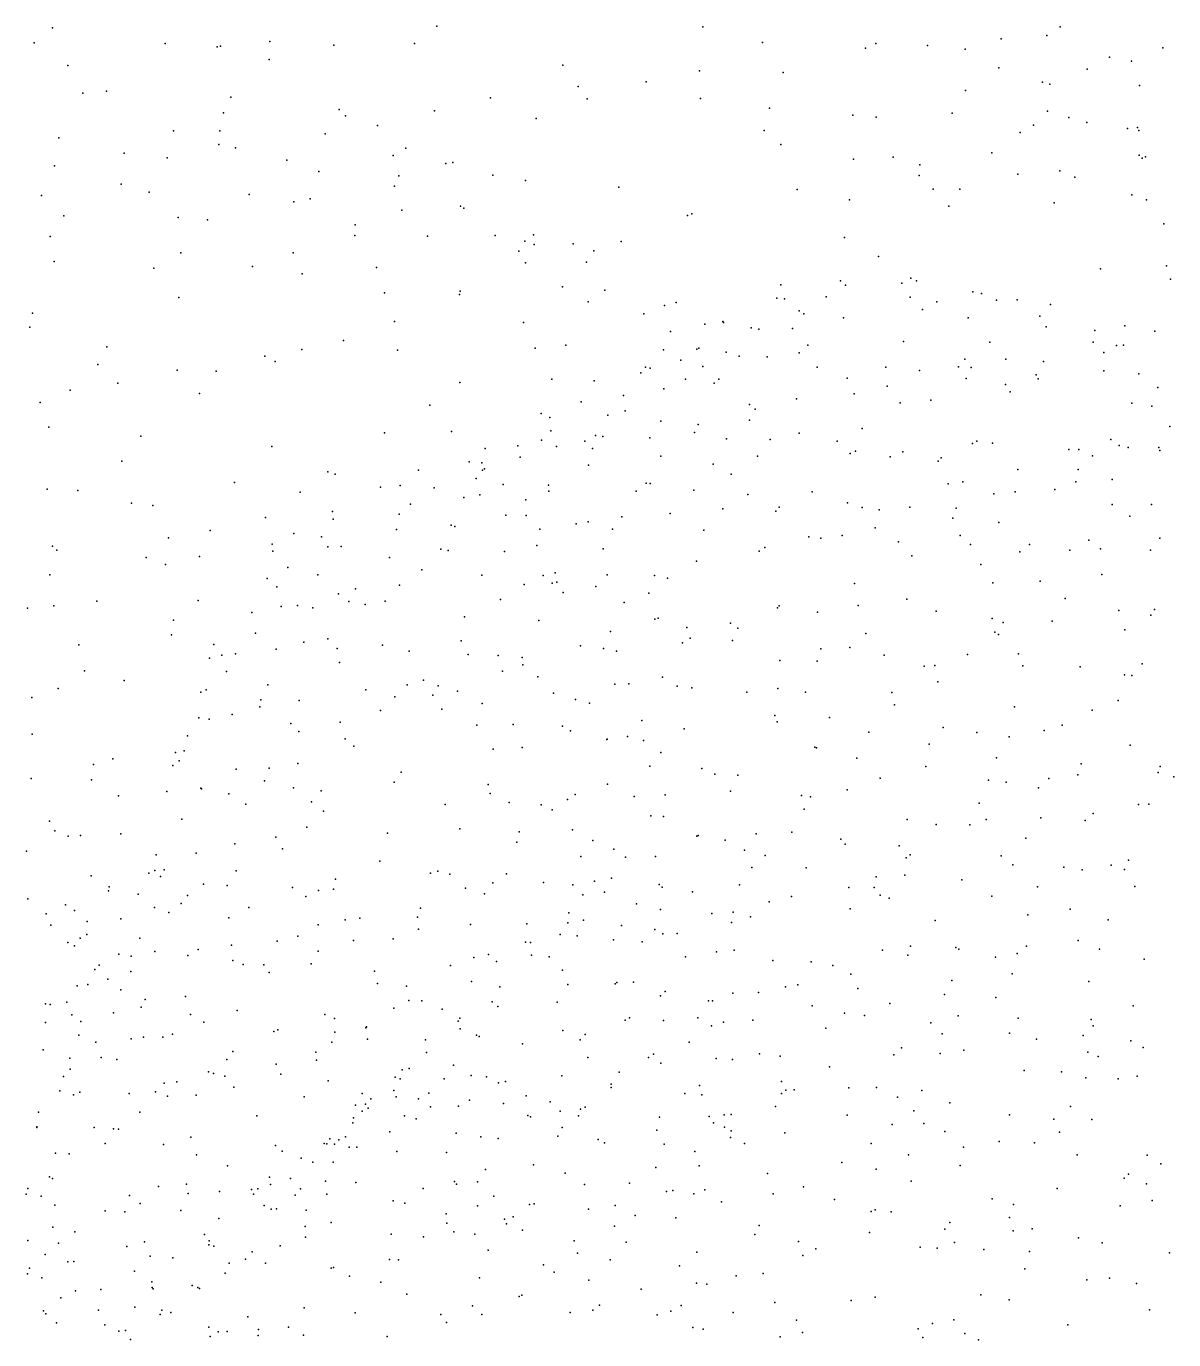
# Model space of a CAD drawing. Header units: metres. Extents: x -24.3 to 24.3, y -27.7 to 27.7.
# Drawn here: x 5.887 to 8.905, y 3.472 to 6.927 of the extents above; entities that cross this region are included whole.
import ezdxf

# ---------------------------------------------------------------- set-up
doc = ezdxf.new("R2010")
doc.units = ezdxf.units.M

msp = doc.modelspace()

# ---------------------------------------------------------------- linework, layer by layer
for p in [(5.9559, 6.9232, 1.8641), (6.9671, 6.9269, -0.463), (7.6662, 6.9252, 0.1527), (8.6065, 6.9251, 15.8131), (5.9073, 6.8837, 22.5721), (6.2525, 6.8814, 18.8579), (6.5276, 6.8865, 19.3701), (6.696, 6.8776, 25.0327), (6.908, 6.8812, 24.7122), (7.8236, 6.8838, 10.6253), (8.1213, 6.8814, 0.6419), (8.2573, 6.8761, 11.0227), (8.4509, 6.8941, 15.0606), (8.5715, 6.9027, 11.3313), (6.3893, 6.8727, 23.1834), (6.3977, 6.8747, 19.1055), (8.0939, 6.8696, 21.2997), (8.3568, 6.8664, 2.8972), (8.7361, 6.8452, 14.5083), (8.8768, 6.8705, 21.7964), (5.9958, 6.8241, 25.5334), (6.5259, 6.8391, 25.2133), (7.2981, 6.8242, -0.1972), (7.6576, 6.8094, 10.1456), (8.4447, 6.8178, 9.645), (8.6771, 6.8138, 21.6648), (8.7939, 6.8348, 16.0799), (7.5178, 6.7804, 20.9206), (7.8781, 6.8057, 9.6336), (8.5595, 6.7799, 2.8915), (8.5788, 6.775, -22.1413), (6.0359, 6.7508, 18.6648), (6.0982, 6.7559, 1.8982), (6.4253, 6.7405, 2.1472), (7.1077, 6.7383, 24.5545), (7.3382, 6.7686, 2.7524), (8.3574, 6.7577, -22.3554), (8.8152, 6.7714, 11.3421), (6.7095, 6.7077, 19.3896), (6.9605, 6.7044, 24.9095), (7.362, 6.7359, -22.9558), (7.6605, 6.7365, 2.8735), (7.8414, 6.7113, 10.3541), (8.5734, 6.7039, 15.3777), (6.406, 6.6989, 25.4147), (6.7261, 6.6914, 2.3195), (7.2279, 6.6842, 20.5953), (8.0609, 6.6928, 2.9484), (8.1221, 6.6879, 9.7191), (8.3221, 6.6982, 0.8115), (8.6295, 6.6867, 9.8355), (8.6764, 6.6739, 14.9577), (5.9723, 6.6336, 22.4519), (6.2737, 6.6517, 18.648), (6.3956, 6.6516, -0.8363), (6.6731, 6.6442, 23.3371), (6.8104, 6.6655, 23.5682), (7.8277, 6.6523, 21.102), (8.5013, 6.6474, 10.8655), (8.5366, 6.6664, 21.5563), (8.7838, 6.658, 14.7301), (8.8101, 6.6609, 15.8517), (8.8131, 6.6527, 10.98), (6.3934, 6.6155, 22.9693), (6.4376, 6.6073, -23.3999), (6.8855, 6.606, 19.6803), (7.8717, 6.6155, -22.6689), (6.1442, 6.5932, 25.617), (6.257, 6.5811, 22.7725), (6.5726, 6.5746, 23.1544), (6.8522, 6.5871, 25.1621), (6.99, 6.5655, 23.7213), (7.0088, 6.5682, 19.9764), (8.0628, 6.5769, 21.2425), (8.1674, 6.5824, 9.905), (8.4266, 6.5941, 9.9524), (8.8143, 6.5877, 15.6447), (8.8225, 6.5799, 21.6832), (8.8309, 6.5838, 10.7473), (5.9612, 6.5599, -23.6254), (6.656, 6.5449, 18.8249), (6.8666, 6.5334, 19.3754), (7.1138, 6.5351, -23.0699), (8.2354, 6.5347, 10.1206), (8.2373, 6.5621, 10.492), (8.4954, 6.5376, 10.2882), (8.6059, 6.5466, 10.5505), (8.6446, 6.5301, 1.1592), (6.1363, 6.5113, 22.5649), (6.8552, 6.5062, 19.1574), (7.1997, 6.5209, 24.1124), (7.4454, 6.5034, 2.832), (7.915, 6.4976, 3.0004), (8.2721, 6.4984, 3.0371), (8.3425, 6.4984, 21.4109), (5.9273, 6.4816, 1.526), (6.2098, 6.4903, 18.4746), (6.4731, 6.4847, 2.0294), (6.5909, 6.4651, 25.5077), (6.6337, 6.4728, 2.1986), (8.0524, 6.4702, 0.4436), (8.5906, 6.4624, 2.9983), (8.7947, 6.4835, 15.1952), (8.8338, 6.4703, 2.9519), (5.9852, 6.4284, 22.2928), (6.8751, 6.4436, 18.8391), (7.0287, 6.4534, 25.1209), (7.0375, 6.4486, 19.5959), (7.6259, 6.4295, 20.8012), (7.6375, 6.4337, 2.9576), (8.3135, 6.4539, -22.4056), (6.2865, 6.4236, 1.8103), (6.3639, 6.418, 25.6315), (6.7521, 6.4047, -23.239), (8.8792, 6.4069, 15.4468), (5.9497, 6.3738, -1.1426), (6.7513, 6.3765, 23.205), (6.9423, 6.3745, 23.4377), (7.1201, 6.3764, 2.617), (7.1983, 6.3619, 24.9204), (7.2211, 6.3786, 20.0108), (7.4513, 6.3608, -22.8794), (8.0389, 6.3712, -22.5888), (6.2936, 6.3311, 22.6044), (6.5886, 6.3309, 18.4301), (7.1822, 6.3351, 19.733), (7.2226, 6.3526, 19.098), (7.3258, 6.3548, 24.2991), (7.3794, 6.3364, -0.1991), (5.9599, 6.3084, 18.4437), (6.2223, 6.2906, 1.6469), (6.4815, 6.2953, 1.8885), (6.8084, 6.2927, 2.2593), (7.1998, 6.3044, 23.7222), (7.3605, 6.3063, 19.3558), (8.1281, 6.3209, 21.2057), (8.7124, 6.2889, 21.539), (8.8861, 6.2966, 18.6961), (6.6126, 6.276, 22.949), (8.0289, 6.2573, 21.7197), (8.2134, 6.2647, 21.7079), (8.2285, 6.257, 21.8874), (8.8966, 6.2616, 18.2587), (6.8295, 6.226, 18.4124), (7.0263, 6.2214, 2.4408), (7.0285, 6.23, -23.0658), (7.2976, 6.2417, 18.8223), (7.4089, 6.2331, 2.8258), (7.8713, 6.2471, 20.8829), (8.0419, 6.2459, 21.8792), (8.1903, 6.2515, 21.5857), (8.3769, 6.2281, 21.5258), (8.3993, 6.2236, 21.3316), (6.2881, 6.2137, 25.7074), (7.3652, 6.2021, 24.5781), (7.5653, 6.1923, 20.498), (7.5961, 6.2003, 19.0682), (7.8614, 6.212, 21.6753), (7.8816, 6.2101, 21.8673), (7.9909, 6.2156, 3.1054), (8.2118, 6.214, 22.0552), (8.2818, 6.2017, 3.1403), (8.4385, 6.2062, 21.9838), (8.4931, 6.2073, 21.8446), (8.5813, 6.1954, 21.6772), (5.9034, 6.1726, 25.8883), (6.8557, 6.15, 23.16), (7.5115, 6.1708, 20.2283), (7.7192, 6.1506, 21.9941), (7.9195, 6.1784, 21.4719), (7.9322, 6.1708, 22.1027), (8.0366, 6.1602, 21.3427), (8.2442, 6.1823, 21.3772), (8.364, 6.1598, 21.3512), (8.5525, 6.1641, 21.9517), (5.8961, 6.1356, 21.8732), (7.1945, 6.1475, 18.4854), (7.5816, 6.1244, 18.8225), (7.6719, 6.1434, 21.7532), (7.7212, 6.148, 21.5992), (7.794, 6.1336, 18.9962), (7.8137, 6.13, 22.1289), (7.9023, 6.1316, 21.3542), (8.5694, 6.1362, 21.361), (8.6972, 6.1264, 21.8317), (8.7765, 6.1389, 3.0794), (8.8551, 6.1246, 18.0414), (6.0986, 6.0837, 25.8032), (6.7209, 6.1001, -23.2146), (7.3059, 6.0881, 24.8569), (7.9427, 6.0884, 19.1617), (8.1941, 6.0973, 21.2315), (8.4218, 6.0957, 22.1615), (8.6934, 6.0957, 21.4642), (8.7546, 6.0873, 21.6175), (8.7726, 6.0883, 1.2406), (6.5144, 6.0591, 25.6208), (6.6117, 6.0763, -0.7695), (6.863, 6.0747, 25.4056), (7.2256, 6.0798, 23.585), (7.5631, 6.0755, 21.9207), (7.609, 6.0489, 2.9843), (7.6503, 6.0773, 22.1008), (7.656, 6.0804, 18.557), (7.7274, 6.0698, 19.4293), (7.7616, 6.0593, 21.3036), (7.836, 6.0578, 20.678), (7.9199, 6.0683, 18.6066), (8.3557, 6.0516, 18.8027), (8.4631, 6.051, 18.2476), (8.721, 6.0689, -22.2075), (6.0748, 6.0372, 18.3612), (6.2839, 6.0227, 1.4931), (6.3859, 6.0197, 22.5198), (6.5417, 6.0449, 18.2495), (7.5031, 6.0153, 22.0602), (7.5153, 6.0299, 21.7089), (7.5275, 6.0273, 21.5605), (7.6663, 6.0321, 19.7741), (7.9676, 6.0298, 19.3823), (8.1479, 6.0306, 18.4628), (8.2366, 6.0218, 19.2194), (8.3391, 6.0314, 22.2843), (8.3719, 6.0291, 21.1577), (8.5624, 6.0452, 21.2462), (8.7213, 6.0209, 21.3541), (8.8136, 6.0124, 21.4879), (6.1279, 5.9884, 1.3217), (7.027, 5.9903, 25.2325), (7.2692, 5.9986, -0.3726), (7.3802, 5.9947, 23.8998), (7.6211, 5.999, 21.3386), (7.696, 5.9882, 22.3174), (7.7084, 5.999, 20.2762), (8.0461, 6.0011, 22.3793), (8.1512, 5.9806, 21.1071), (8.3593, 6.0007, 0.7001), (8.463, 5.9843, 19.0876), (8.5429, 6.0104, 3.1667), (8.5481, 5.9997, 22.1951), (8.863, 5.9771, 21.7696), (6.002, 5.9701, -23.5984), (6.3421, 5.9606, -23.4368), (7.4582, 5.9553, 22.1745), (7.5636, 5.9735, 18.3136), (7.9128, 5.947, 21.105), (8.0649, 5.9604, 0.274), (8.2663, 5.9438, 21.0245), (8.4745, 5.9654, 21.1255), (5.923, 5.9369, 21.7165), (6.9481, 5.9303, 23.1737), (7.2411, 5.9083, 18.2325), (7.3466, 5.9392, 21.8566), (7.462, 5.9157, 24.1443), (7.7896, 5.9319, 21.1065), (7.8041, 5.9196, 22.4261), (8.1853, 5.9361, 22.404), (8.7949, 5.9355, 21.312), (8.8479, 5.9275, 21.9329), (7.2644, 5.8977, 21.9629), (7.4169, 5.9038, 22.3104), (7.5562, 5.8879, 22.4098), (7.6542, 5.8795, 21.1105), (7.7896, 5.891, 20.0841), (8.8946, 5.874, 17.7068), (5.9461, 5.872, 25.8496), (6.1884, 5.8485, 22.1991), (6.8289, 5.8574, 1.9847), (7.0052, 5.8611, 18.1788), (7.2666, 5.8627, 22.2841), (7.3841, 5.8506, 21.3573), (7.4032, 5.848, 2.763), (7.5272, 5.844, 21.134), (7.6445, 5.858, -22.7261), (7.7285, 5.8413, -0.0946), (7.8437, 5.8397, 18.1845), (7.9195, 5.8562, 20.4334), (8.0854, 5.8693, 20.7578), (8.7398, 5.8398, 21.1434), (6.5327, 5.8214, 1.5881), (7.0937, 5.8166, 22.1146), (7.1797, 5.8232, 21.842), (7.2425, 5.8384, 21.7175), (7.2812, 5.8216, 21.5366), (7.356, 5.8357, 22.392), (7.3764, 5.8159, 23.7205), (8.0202, 5.8353, 22.5105), (8.0678, 5.8095, 20.9537), (8.1924, 5.8073, 20.9633), (8.3754, 5.8298, 19.5111), (8.3873, 5.8352, 21.0037), (8.428, 5.8307, 22.3917), (8.6293, 5.8134, 3.2209), (8.6554, 5.8137, 22.2751), (8.7618, 5.8239, 22.1515), (8.7854, 5.8192, 19.2904), (8.8659, 5.8189, 21.2273), (8.8688, 5.8109, 22.0643), (6.1384, 5.7826, 1.159), (7.0517, 5.7814, 22.346), (7.0854, 5.7787, 21.9872), (7.1859, 5.7937, 22.404), (7.3654, 5.7724, 22.5166), (7.5557, 5.7964, 22.5113), (7.694, 5.7748, 20.9911), (7.8106, 5.7962, 20.9759), (8.0541, 5.8032, 3.2539), (8.1592, 5.7942, 18.1648), (8.2856, 5.7831, 3.2847), (8.2936, 5.7915, 22.4793), (8.6917, 5.7968, 1.0958), (6.6803, 5.7548, -0.832), (6.6996, 5.7484, 1.7352), (6.9189, 5.7593, 22.1504), (7.0699, 5.737, 21.8313), (7.087, 5.7595, 22.4652), (7.0924, 5.7631, 25.1634), (7.7414, 5.7491, 3.1161), (8.495, 5.7607, 20.9627), (8.6535, 5.7606, 17.8254), (5.9419, 5.7093, 18.4369), (6.0227, 5.7058, 21.8313), (6.4341, 5.7268, 18.1956), (6.6077, 5.7013, 22.6483), (6.819, 5.7146, 22.2299), (6.8704, 5.7193, 22.3457), (6.9597, 5.7124, 21.9644), (7.1412, 5.7216, 21.7309), (7.2604, 5.7198, -0.5215), (7.261, 5.7039, -22.8798), (7.4914, 5.7038, 22.5817), (7.5173, 5.7255, 21.0475), (7.5283, 5.7238, 24.4893), (7.6429, 5.7065, 22.6063), (7.9539, 5.702, 22.6025), (8.3118, 5.7234, 20.9137), (8.35, 5.7289, 0.5374), (8.4878, 5.7026, -22.3928), (8.5922, 5.7083, 22.3715), (8.6477, 5.7282, 21.1003), (8.7428, 5.7349, 21.0704), (6.1633, 5.6728, 25.7636), (6.2201, 5.6661, -1.1436), (6.8971, 5.6696, 22.5451), (7.0382, 5.6875, 22.576), (7.0802, 5.6947, 23.2293), (7.2008, 5.6812, 22.6155), (7.7852, 5.6954, 22.6222), (8.0469, 5.6736, 20.8753), (8.4317, 5.6966, 20.8088), (8.7429, 5.6689, 22.2938), (8.8468, 5.6694, 22.1931), (6.5157, 5.635, -23.28), (6.6919, 5.6502, 18.1148), (6.868, 5.6432, 25.4073), (7.1482, 5.6411, 21.5197), (7.2015, 5.6398, 21.39), (7.4537, 5.6361, 24.6863), (7.5809, 5.6451, 2.9744), (7.7194, 5.6577, 20.9131), (7.8583, 5.6515, 20.8761), (7.8674, 5.662, 17.996), (8.0852, 5.6608, 0.1119), (8.1303, 5.6547, 22.601), (8.2109, 5.6623, 20.2646), (8.3239, 5.6327, 20.4792), (8.3332, 5.659, 17.9081), (8.7892, 5.638, 21.0129), (6.3704, 5.601, 22.3107), (6.694, 5.6303, 22.2396), (6.8603, 5.6033, 1.7712), (7.0043, 5.6144, 18.0572), (7.0141, 5.6111, 22.6689), (7.2379, 5.6037, 22.7069), (7.3336, 5.6177, 21.142), (7.3646, 5.6232, 23.5949), (7.4291, 5.6039, 2.6907), (7.6687, 5.6018, 22.6885), (8.1199, 5.6072, 17.9618), (8.4453, 5.6213, 22.4879), (6.2606, 5.5812, 18.1949), (6.534, 5.5648, 22.4949), (6.5905, 5.5925, 1.4782), (6.6634, 5.5837, 22.3466), (7.9456, 5.5839, -22.6197), (7.9768, 5.5802, 20.8246), (8.0332, 5.5871, 22.6494), (8.1815, 5.5708, 20.8168), (8.343, 5.5878, 20.064), (8.3709, 5.564, 20.8335), (8.5253, 5.564, 19.8668), (8.6819, 5.5749, 19.6522), (8.8689, 5.5806, 3.2202), (5.9556, 5.5597, 21.5735), (5.9673, 5.549, -12.7932), (6.2024, 5.5296, -23.4886), (6.3429, 5.532, 1.1589), (6.5352, 5.5466, -1.0313), (6.68, 5.5576, 22.4837), (6.7155, 5.5586, 21.965), (6.8419, 5.5295, 21.7899), (6.9776, 5.5518, 21.6889), (6.9969, 5.5476, -0.7679), (7.1446, 5.5453, 25.1103), (7.2297, 5.5609, 21.2389), (7.4042, 5.5521, 18.0093), (7.8147, 5.5461, 20.8149), (7.8297, 5.5563, 22.6844), (8.2165, 5.534, 22.6235), (8.5002, 5.5447, 17.7776), (8.6316, 5.5486, 0.8777), (8.7123, 5.5525, 20.8423), (8.8443, 5.5491, 22.2926), (6.2527, 5.5114, 22.127), (6.575, 5.5033, 22.3955), (6.9273, 5.497, 22.7766), (7.65, 5.5198, 20.88), (8.3979, 5.5109, 22.5639), (5.9486, 5.4842, 0.7109), (6.5204, 5.4747, 18.1054), (6.6538, 5.4836, 22.5783), (7.0854, 5.4834, 21.5091), (7.1968, 5.4588, 18.005), (7.2463, 5.4824, 22.8142), (7.2702, 5.4617, 23.3576), (7.2781, 5.4895, 2.3669), (7.2827, 5.4643, 21.1292), (7.4147, 5.4842, 22.7979), (7.5393, 5.4824, -22.746), (7.5738, 5.4753, 24.3457), (8.0657, 5.461, 22.6795), (8.4293, 5.4633, 20.8021), (8.5539, 5.4669, 22.5096), (8.7159, 5.4847, 22.416), (6.5461, 5.4525, 22.004), (6.7081, 5.4337, 22.6891), (6.7524, 5.4475, 21.7713), (6.8686, 5.4569, 21.6979), (7.2988, 5.4375, 24.9224), (7.3847, 5.4537, 21.0287), (7.5248, 5.4358, 23.82), (5.8901, 5.3963, 21.2534), (5.9597, 5.402, 18.5447), (6.0728, 5.4149, 21.8052), (6.3388, 5.4164, 25.66), (6.5574, 5.4005, 22.548), (6.6005, 5.403, 21.8527), (6.6406, 5.3971, 25.4827), (6.7352, 5.4138, -23.1365), (6.778, 5.406, 1.4811), (6.8305, 5.4144, 22.7926), (7.1338, 5.4193, 21.3525), (7.4598, 5.4115, 20.9464), (7.8631, 5.3971, 20.8035), (7.8676, 5.4022, 22.7434), (8.075, 5.4031, 20.7901), (8.2034, 5.4199, 17.86), (8.6195, 5.4214, 20.8305), (8.7611, 5.3901, 20.8466), (8.8544, 5.3928, 19.8085), (6.2737, 5.3646, 0.9461), (6.48, 5.3852, 22.3725), (7.0395, 5.3738, 22.8707), (7.2353, 5.3636, 22.9002), (7.5405, 5.3671, -0.5597), (7.5488, 5.3699, 24.5369), (7.7391, 5.3568, 3.1108), (7.9677, 5.3858, 3.2965), (8.2799, 5.3882, 22.6549), (8.4272, 5.369, 0.4189), (8.4564, 5.3587, 3.4127), (8.5851, 5.3617, 22.558), (8.8452, 5.378, 1.1646), (6.2692, 5.3262, 18.2338), (6.4896, 5.3302, 21.9494), (7.4238, 5.3347, 23.5589), (7.6241, 5.3456, 22.8195), (7.7586, 5.3437, 22.8058), (8.0956, 5.3298, -0.093), (8.4346, 5.333, -22.4869), (8.4444, 5.3269, 22.6478), (8.7767, 5.3392, 20.265), (6.0251, 5.2998, -23.7772), (6.3798, 5.301, -23.408), (6.5443, 5.2886, 21.8178), (6.6169, 5.3067, 22.698), (6.6798, 5.316, 22.5811), (6.705, 5.2906, 21.6782), (6.8237, 5.2992, 21.598), (7.0307, 5.3106, 21.4613), (7.345, 5.2974, 22.9082), (7.4048, 5.2905, 2.3313), (7.6131, 5.3054, 2.8134), (7.633, 5.3178, 20.8578), (7.7445, 5.3109, 17.8909), (7.9765, 5.2895, 22.7915), (8.0529, 5.2929, -22.5939), (6.3685, 5.2652, 22.1773), (6.4016, 5.2726, 22.2204), (6.4375, 5.2762, 22.4093), (6.7106, 5.2537, 1.2683), (6.8943, 5.2834, 22.8659), (7.0494, 5.2745, 1.7252), (7.1284, 5.2722, 23.0957), (7.1914, 5.2666, 1.937), (7.4395, 5.2834, 24.7382), (7.869, 5.2585, 22.8355), (7.9669, 5.2571, 20.7856), (8.1438, 5.2729, 22.7667), (8.363, 5.2747, 17.7224), (8.4968, 5.2766, 20.7729), (6.0402, 5.2313, 21.6184), (6.4138, 5.2297, 21.9794), (7.1391, 5.2309, 17.9536), (7.193, 5.2468, 22.947), (8.2486, 5.2438, 3.4459), (8.2763, 5.2451, 20.7634), (8.5085, 5.2449, 22.7556), (8.6591, 5.2422, 0.7773), (8.7759, 5.2208, 3.3144), (8.7946, 5.2196, 22.6642), (8.8224, 5.2496, 17.4749), (5.971, 5.1848, 21.3516), (6.1444, 5.2062, 0.6643), (6.5222, 5.1943, -1.2178), (6.8886, 5.1942, 21.506), (6.9314, 5.2069, 22.8224), (6.9701, 5.1923, 22.9176), (7.2321, 5.2154, 21.2098), (7.4346, 5.1968, 21.0068), (7.4718, 5.1974, 22.9277), (7.5604, 5.2144, 2.5411), (7.599, 5.191, 24.4178), (7.6373, 5.1865, 23.9914), (7.8633, 5.185, 3.1985), (8.2845, 5.2026, 22.826), (5.9013, 5.1615, 21.0979), (6.3463, 5.1755, 22.1777), (6.3603, 5.1813, 22.3332), (6.5042, 5.1549, 21.7656), (6.6047, 5.153, 17.9963), (6.7799, 5.1818, 21.5533), (6.8559, 5.1627, 22.8991), (6.9564, 5.1677, -23.044), (7.0208, 5.1783, 21.431), (7.2736, 5.173, -22.8788), (7.3315, 5.1564, 24.8975), (7.7825, 5.1756, 2.9925), (7.9369, 5.1751, 17.7991), (8.1636, 5.1742, 22.846), (8.7589, 5.1535, 20.7559), (6.4287, 5.1164, 22.5511), (6.5016, 5.1365, 22.6496), (6.8184, 5.1272, -1.0904), (6.9802, 5.1308, 1.4702), (7.0857, 5.1455, 22.9741), (7.3683, 5.1462, 22.9581), (7.8558, 5.1143, 20.7893), (8.1707, 5.1419, 20.7549), (8.4865, 5.1367, 22.9072), (8.6909, 5.1277, 22.8788), (6.3404, 5.1076, 18.2228), (6.3682, 5.1046, 22.4435), (6.5829, 5.0928, 0.9882), (6.7128, 5.0967, 22.8507), (7.0716, 5.0888, 25.1429), (7.1672, 5.0905, -0.9199), (7.2972, 5.0856, 21.169), (7.5057, 5.1004, -0.729), (7.862, 5.0974, 22.9238), (7.9993, 5.1086, 20.767), (8.2987, 5.0825, 22.9793), (8.6113, 5.0884, 22.9811), (5.9022, 5.065, -13.5004), (6.311, 5.0602, 22.3454), (6.6039, 5.0718, 22.7887), (6.7259, 5.0525, 22.5857), (7.3187, 5.0734, 23.2402), (7.4143, 5.051, 17.8433), (7.4145, 5.0516, 21.065), (7.4687, 5.0587, 23.5014), (7.5107, 5.0484, 22.9812), (7.617, 5.0785, 20.9075), (8.1032, 5.0705, 3.3145), (8.3876, 5.0694, 20.7118), (8.4719, 5.0578, 23.0307), (8.5645, 5.0746, 20.7119), (6.2791, 5.0168, 22.1455), (6.3018, 5.0209, 21.9739), (6.7485, 5.0336, 21.5063), (7.1153, 5.0254, 21.3567), (7.1912, 5.0294, 23.0624), (7.5557, 5.0165, 2.2435), (7.9612, 5.0311, 22.9914), (7.9652, 5.0287, -22.7032), (8.2617, 5.0389, 20.7209), (8.7909, 5.0355, 20.6485), (6.0638, 4.985, -23.9521), (6.1147, 5.0003, 21.6831), (6.2726, 4.9822, 22.2609), (6.2893, 4.9946, 22.0152), (6.5257, 4.9753, 22.3827), (6.6015, 4.9879, 21.5535), (7.5266, 4.981, 20.9836), (8.0713, 5.0015, 20.7484), (8.2534, 4.9798, 23.1311), (8.4386, 5.0023, 0.1897), (8.6612, 4.9864, 17.5904), (8.8693, 4.98, 20.5745), (5.9001, 4.9483, 18.898), (6.0583, 4.9445, 21.4474), (6.439, 4.9724, 21.6982), (6.5133, 4.9419, 22.7094), (6.8726, 4.9646, 22.9451), (7.6641, 4.9746, 24.0694), (7.698, 4.9594, 23.0134), (7.7584, 4.9572, 20.8344), (8.133, 4.9487, 23.1175), (8.4178, 4.9443, 20.6551), (8.5769, 4.9485, -22.5769), (8.6531, 4.9581, 23.189), (8.8644, 4.9636, 23.0756), (8.9051, 4.9528, 17.474), (6.2564, 4.9144, 22.0861), (6.346, 4.9229, 22.4515), (6.3477, 4.9215, 21.7805), (6.4199, 4.9082, 0.6472), (6.5898, 4.9235, 18.0191), (6.6628, 4.9161, 25.352), (6.8544, 4.9384, 17.9066), (7.102, 4.9327, 1.4546), (7.1074, 4.9087, 23.0205), (7.3309, 4.9066, 1.7821), (7.4155, 4.9331, 21.11), (7.7388, 4.9149, 2.4618), (8.0458, 4.9186, 3.1209), (8.4642, 4.9382, 3.3409), (8.5495, 4.9233, 23.2546), (6.129, 4.9026, 0.3532), (6.4647, 4.8805, 21.6076), (6.6367, 4.8869, 22.8322), (6.9889, 4.8798, 22.8111), (7.1568, 4.8854, 17.8514), (7.2414, 4.8792, 21.2617), (7.3106, 4.8928, 23.0417), (7.4858, 4.9006, 2.0158), (7.5675, 4.9053, 24.5353), (7.926, 4.9031, 20.7405), (7.9493, 4.9001, 23.0878), (8.3933, 4.8831, 23.3005), (8.8128, 4.8798, 20.4608), (8.84, 4.8803, 23.1862), (6.2964, 4.841, 18.3032), (6.6687, 4.8621, 21.4619), (7.2703, 4.8657, -22.9355), (7.5293, 4.8498, 23.0695), (7.5631, 4.848, 23.5822), (7.9333, 4.8676, 2.8271), (8.2039, 4.8408, 23.2605), (8.4116, 4.8407, 20.5539), (8.5556, 4.8445, 20.4995), (8.6719, 4.8381, 23.3194), (8.6932, 4.856, 20.4587), (5.9482, 4.8358, 20.9878), (5.9623, 4.8104, -1.7883), (6.1356, 4.8031, 25.4935), (6.6246, 4.8198, 0.7639), (6.8372, 4.8041, 22.6548), (7.0276, 4.8158, 21.3562), (7.1835, 4.808, 22.9864), (7.3239, 4.813, 21.2031), (7.8063, 4.8025, -0.6908), (7.9009, 4.8068, 20.6597), (8.2803, 4.8276, -0.1748), (8.3684, 4.8267, 17.6872), (5.9968, 4.7962, -24.3119), (6.0296, 4.7987, 0.0244), (6.4353, 4.7762, 25.3872), (6.5435, 4.7939, 22.7451), (7.1771, 4.7807, 25.0018), (7.3772, 4.7855, -1.0231), (7.6503, 4.7969, 20.7928), (7.6545, 4.7979, 24.3353), (7.7255, 4.7862, 23.1132), (8.0293, 4.7884, 20.6069), (8.0405, 4.7751, 23.2435), (8.1828, 4.7712, 20.5493), (8.5161, 4.7914, 23.3826), (5.8874, 4.7575, 19.9899), (6.2282, 4.7476, 22.1739), (6.3338, 4.7522, 21.6732), (6.5607, 4.7632, 21.4844), (7.3454, 4.7434, 23.0747), (7.432, 4.7626, 23.2727), (7.4626, 4.7414, 20.9661), (7.5415, 4.7427, 20.8462), (7.7761, 4.7597, 20.6614), (7.8303, 4.7461, 17.7265), (8.201, 4.7392, 23.3605), (8.2114, 4.7474, -22.741), (8.4516, 4.7449, 3.2271), (8.7857, 4.7337, 20.2708), (6.209, 4.699, 22.0324), (6.2251, 4.706, 0.1512), (6.2498, 4.7081, -24.054), (6.4389, 4.7057, 22.2593), (6.8164, 4.7311, -23.2737), (6.9497, 4.6993, 25.1488), (6.9692, 4.7044, 22.9689), (7.7955, 4.7139, 2.3029), (7.9385, 4.7136, 20.5487), (8.4823, 4.7211, 20.3769), (8.6159, 4.7146, 23.4509), (8.6643, 4.7079, 20.2774), (8.7409, 4.72, 23.4124), (8.7757, 4.7088, -22.6369), (6.0579, 4.6922, 18.7318), (6.2401, 4.6905, 22.2841), (6.3534, 4.6699, 22.4945), (6.4152, 4.6667, 0.3635), (6.6998, 4.6831, 22.5053), (7.0012, 4.6965, 21.3237), (7.1141, 4.674, 21.2666), (7.1499, 4.6976, 1.2866), (7.247, 4.6748, 21.2119), (7.3241, 4.6682, 21.1001), (7.3815, 4.6783, 24.8251), (7.4264, 4.6863, 17.7742), (7.5516, 4.6696, 1.8797), (7.7629, 4.6686, 20.5179), (8.1227, 4.69, 2.9174), (8.1975, 4.6944, 20.4498), (8.3475, 4.6817, 23.4586), (5.8913, 4.6316, 20.292), (6.1031, 4.6526, -0.1237), (6.1052, 4.6636, 21.5954), (6.1809, 4.6443, 21.8782), (6.3111, 4.6404, 21.5771), (6.5871, 4.6616, -23.6116), (6.6224, 4.6375, 25.2588), (6.6559, 4.6539, 21.3718), (6.6949, 4.657, 22.8258), (7.0423, 4.6599, 1.0811), (7.0924, 4.6446, 23.0049), (7.3512, 4.6421, 1.5411), (7.4079, 4.6493, 20.9105), (7.5599, 4.6628, 23.1109), (7.6397, 4.6498, 20.549), (7.8999, 4.6381, 23.2709), (8.0501, 4.6612, 20.4287), (8.1171, 4.6617, -0.5092), (8.1326, 4.6414, 23.4075), (8.157, 4.6334, 20.353), (8.4263, 4.639, 20.2587), (8.5468, 4.6634, 20.2501), (8.803, 4.6641, 20.1625), (5.9903, 4.616, -0.3739), (6.0139, 4.6011, 25.4454), (6.2242, 4.6088, 21.656), (6.2615, 4.5961, 25.3718), (6.2942, 4.6191, 18.2821), (6.4718, 4.6093, 18.1039), (6.9241, 4.6073, 22.7083), (7.3143, 4.5953, 23.0759), (7.4921, 4.619, 20.6072), (7.5547, 4.6033, 24.5822), (7.7466, 4.5965, -22.9528), (7.8408, 4.6237, 20.4144), (8.0541, 4.6053, 17.6891), (8.6324, 4.6046, 20.1326), (5.9388, 4.5925, 20.7559), (5.9514, 4.5623, 19.2927), (6.0467, 4.5719, 21.1742), (6.1352, 4.5795, 21.9694), (6.4196, 4.5817, 21.4198), (6.6545, 4.5637, 17.9446), (6.7257, 4.5761, -1.5316), (6.7641, 4.5808, 21.3017), (6.9162, 4.5836, 0.8221), (7.0549, 4.5644, 21.2404), (7.2038, 4.5657, 21.1211), (7.3109, 4.5687, 20.9261), (7.3528, 4.5756, 20.7973), (7.4523, 4.5618, 23.1092), (7.6898, 4.593, 23.8454), (7.7421, 4.5695, 20.3497), (7.7922, 4.5845, 23.2272), (8.2772, 4.575, 23.5207), (8.5209, 4.5893, 23.5617), (8.7324, 4.5761, 3.1203), (6.0282, 4.5282, -1.9333), (6.0459, 4.538, -24.6257), (6.1858, 4.5281, 22.1803), (6.6007, 4.5334, 21.3021), (6.852, 4.5261, 22.879), (6.9181, 4.5517, 21.2613), (7.2912, 4.5382, 1.3412), (7.3361, 4.5345, 20.6383), (7.5403, 4.5515, -1.106), (7.5613, 4.5393, 23.5058), (7.5993, 4.5407, 20.3604), (5.9961, 4.5167, 18.9565), (6.0141, 4.508, 20.9483), (6.2246, 4.4935, 21.8702), (6.3386, 4.4988, 22.0865), (6.4264, 4.5101, 22.5536), (6.5468, 4.5205, 22.654), (6.6547, 4.4939, 0.4151), (6.7477, 4.5219, 22.8155), (7.1997, 4.5179, 22.9609), (7.2128, 4.5168, 24.9126), (7.4318, 4.5236, 20.4419), (7.5071, 4.5185, 1.6552), (7.7025, 4.4925, 23.2163), (7.7491, 4.4969, 2.0075), (8.1388, 4.4967, 20.118), (8.2129, 4.5074, 2.7969), (8.3322, 4.5034, 23.5991), (8.34, 4.499, 20.0656), (8.5175, 4.5068, -22.821), (8.6538, 4.5222, 20.0257), (8.7095, 4.4993, 0.451), (6.0784, 4.4575, 21.5214), (6.1305, 4.4861, 21.6802), (6.1628, 4.4813, -0.3455), (6.3115, 4.4825, -0.1123), (6.4299, 4.4695, -24.1316), (6.4575, 4.4587, 25.254), (6.5117, 4.458, 22.2918), (6.6363, 4.4608, 22.7169), (7.0637, 4.4775, -23.3256), (7.1029, 4.4849, 21.1645), (7.1238, 4.4666, 22.9861), (7.2155, 4.4834, 20.9085), (7.2621, 4.4795, 23.0561), (7.6208, 4.4794, 17.7133), (7.851, 4.4698, 20.1417), (7.9514, 4.4661, 23.4014), (8.2055, 4.4839, 23.5603), (8.4362, 4.4781, 2.8746), (8.4935, 4.4882, 20.0057), (8.8276, 4.4728, 19.9528), (6.0673, 4.4455, 21.9991), (6.1622, 4.4408, 21.5418), (6.5261, 4.4377, 21.2579), (6.803, 4.4413, 21.1928), (7.0026, 4.4568, 22.9355), (7.297, 4.4437, 20.3784), (8.0084, 4.4564, 20.0846), (8.0557, 4.434, -22.9935), (8.4804, 4.4343, 19.8733), (6.0208, 4.4031, 21.8282), (6.0485, 4.4065, 25.3263), (6.1014, 4.42, 18.6057), (6.1355, 4.392, 22.1995), (6.8104, 4.409, 22.8068), (6.8869, 4.402, 22.6419), (7.058, 4.4145, 0.8527), (7.1323, 4.4001, 20.6716), (7.3117, 4.4064, 20.2164), (7.4361, 4.4081, 20.137), (7.4405, 4.4118, 23.2092), (7.4841, 4.4128, -23.158), (7.5675, 4.3879, 24.4977), (7.8839, 4.4004, 20.0251), (7.916, 4.4052, 2.1714), (8.0741, 4.396, 19.9533), (8.3214, 4.417, 19.8463), (8.6818, 4.4139, 2.9285), (5.9375, 4.3557, -0.9431), (5.9497, 4.354, 19.9575), (5.9936, 4.3597, 19.1588), (6.1993, 4.3673, 21.403), (6.3055, 4.3744, 22.3985), (6.8928, 4.3645, 25.0638), (6.9277, 4.3632, 21.0649), (7.1127, 4.3608, 20.4859), (7.2836, 4.36, 17.7354), (7.5548, 4.3764, 20.0601), (7.6814, 4.3635, 24.283), (7.6916, 4.3635, 24.0357), (7.7451, 4.3839, 20.0302), (7.8125, 4.3851, 23.3433), (8.1581, 4.3562, 19.8131), (8.3024, 4.3801, -0.4082), (8.4368, 4.3722, 23.7231), (6.0065, 4.3266, 22.0032), (6.1159, 4.3317, 21.487), (6.1886, 4.3467, 22.317), (6.3186, 4.3279, 21.292), (6.4419, 4.3378, 21.2257), (6.6722, 4.3273, 22.7046), (6.8533, 4.3444, -23.736), (6.9807, 4.3418, 22.8828), (7.1268, 4.3483, 20.3684), (7.4738, 4.3191, 23.1317), (7.9539, 4.35, 19.9296), (8.0394, 4.3306, 19.8301), (8.0914, 4.3247, 2.359), (8.3382, 4.3243, 19.6847), (8.798, 4.3506, 19.7841), (5.9378, 4.3066, 20.3397), (6.0301, 4.3095, 21.6186), (6.3541, 4.3073, -0.3599), (6.5484, 4.2871, -1.8336), (6.6972, 4.3173, 21.1328), (6.7797, 4.292, 0.2465), (6.7814, 4.2951, 22.7695), (7.0232, 4.3097, 20.6896), (7.0272, 4.3178, 20.5665), (7.0277, 4.2896, 0.6345), (7.2985, 4.2852, 1.0813), (7.4625, 4.313, 1.3683), (7.5632, 4.3121, 19.9567), (7.6536, 4.3184, 23.6577), (7.6895, 4.2975, 19.9063), (7.7211, 4.3074, 23.3165), (7.7977, 4.3122, -23.1634), (7.9903, 4.2917, 23.5262), (8.2664, 4.3054, 2.5453), (8.4962, 4.3174, 19.6772), (8.6881, 4.3141, 17.7733), (8.6934, 4.2977, 23.7998), (6.0248, 4.2733, 18.9092), (6.07, 4.2544, 22.207), (6.1625, 4.2637, 21.7303), (6.1955, 4.268, 21.3321), (6.2456, 4.268, 22.3957), (6.2712, 4.2761, 25.2196), (6.5376, 4.2831, 21.1462), (6.6904, 4.2545, 0.0488), (6.6988, 4.2806, 22.444), (6.7844, 4.263, 17.8724), (6.9368, 4.2608, 20.9691), (7.0712, 4.2735, 17.7513), (7.078, 4.2694, 22.9274), (7.192, 4.2503, 20.0068), (7.3441, 4.2609, 19.9299), (7.3573, 4.2748, 23.0897), (7.6301, 4.2549, 1.5611), (8.2964, 4.2764, 17.7199), (8.4727, 4.2781, -23.0213), (8.5442, 4.2624, 23.8194), (8.6673, 4.2725, 19.5945), (8.7925, 4.2582, -22.9575), (5.9309, 4.2345, 21.8206), (6.4302, 4.2304, 18.1107), (6.6489, 4.2282, 25.1123), (6.94, 4.2272, 20.6241), (7.537, 4.2233, 19.7958), (7.8156, 4.2241, 23.4214), (7.87, 4.2175, 19.7), (8.1688, 4.221, 23.7045), (8.1893, 4.2397, 19.5934), (8.2906, 4.2249, 23.7688), (8.3534, 4.2337, 19.511), (8.679, 4.2281, 0.2655), (8.7065, 4.2171, 19.4431), (8.825, 4.241, 19.5866), (6.0011, 4.213, 21.5462), (6.0021, 4.1836, 19.6191), (6.0837, 4.2143, 21.4142), (6.1246, 4.2094, -0.9125), (6.4141, 4.2093, 21.1739), (6.5442, 4.1967, -0.2686), (6.6499, 4.2071, 21.0696), (6.8758, 4.1821, 22.7916), (6.8938, 4.1855, 20.8364), (7.0102, 4.1945, 20.0302), (7.3639, 4.2144, 19.8197), (7.5233, 4.2147, 23.2113), (7.556, 4.1992, 23.4142), (7.7011, 4.2117, 17.7123), (7.7446, 4.2088, 19.7183), (7.9992, 4.1894, 19.5804), (8.5118, 4.1805, 19.3617), (5.9843, 4.1641, -1.1989), (6.2494, 4.1471, 21.9017), (6.2832, 4.1502, -2.0829), (6.3662, 4.1764, -24.7498), (6.3792, 4.1722, 22.5077), (6.4094, 4.1649, -0.535), (6.5565, 4.1707, 22.5856), (6.6808, 4.1526, -24.3924), (6.8569, 4.1628, 20.4453), (6.8703, 4.1586, -24.1173), (6.986, 4.1583, 0.324), (7.0573, 4.1669, 19.8682), (7.0977, 4.1636, 22.8297), (7.1291, 4.1474, 24.8707), (7.1473, 4.1509, 19.7298), (7.2958, 4.1664, 19.7216), (7.4466, 4.176, 19.7173), (7.873, 4.1515, 19.5625), (8.6102, 4.1769, 2.671), (8.6739, 4.161, 19.2815), (8.7587, 4.1585, 23.8808), (8.8088, 4.1655, 19.3402), (5.9754, 4.1266, 20.9016), (6.0109, 4.1158, 22.2172), (6.0275, 4.1232, 25.1994), (6.1576, 4.1195, -25.1379), (6.2271, 4.1244, 21.2451), (6.2579, 4.1126, 22.4346), (6.3336, 4.1152, -0.75), (6.4326, 4.1367, 22.168), (6.7701, 4.1196, 20.966), (6.8533, 4.1276, 20.1951), (6.946, 4.1204, -1.7723), (7.2014, 4.1139, -23.8857), (7.4249, 4.1443, -23.6068), (7.4255, 4.1351, 23.1293), (7.6195, 4.1197, 23.3281), (7.6578, 4.1409, 24.2573), (7.6642, 4.1166, 19.5479), (7.8732, 4.1194, 23.5164), (7.8852, 4.1284, 1.8101), (7.9067, 4.1297, -1.047), (8.0509, 4.1349, 23.6469), (8.1229, 4.1354, 19.4178), (8.2421, 4.1278, 19.3528), (6.6175, 4.1108, 17.9442), (6.7527, 4.0889, -0.149), (6.7791, 4.0916, 22.7061), (6.7864, 4.0812, 20.7917), (6.7935, 4.1054, 20.308), (6.8598, 4.1106, 20.0718), (6.9183, 4.1057, 19.9063), (6.95, 4.0846, 19.7895), (7.0234, 4.0865, 22.8745), (7.0531, 4.1024, 19.6758), (7.1418, 4.0935, 0.4915), (7.2645, 4.0981, 19.5707), (7.345, 4.0783, 23.1448), (7.3568, 4.0835, -1.5602), (7.8578, 4.0859, 19.4344), (8.1786, 4.1096, 23.7622), (8.3163, 4.095, 19.2588), (8.6335, 4.0856, 23.9326), (5.9193, 4.0703, 22.0903), (6.1858, 4.0705, 18.4494), (6.4933, 4.0609, 22.5538), (6.746, 4.0424, 25.0241), (6.7479, 4.0553, 20.2061), (6.7706, 4.0733, 20.4225), (6.8818, 4.0605, 22.6007), (6.9124, 4.053, 19.6463), (7.2059, 4.0618, 23.0012), (7.2134, 4.058, 19.4222), (7.2911, 4.073, 0.8204), (7.3396, 4.0605, 19.4256), (7.5527, 4.0572, 19.3872), (7.6834, 4.059, 1.4158), (7.7228, 4.0638, 23.4403), (7.7414, 4.0647, 19.4133), (8.0465, 4.0631, 1.9857), (8.2215, 4.0741, 2.2766), (8.4735, 4.0633, 23.9092), (8.5895, 4.0521, -23.2014), (8.6898, 4.0515, 19.0609), (5.9144, 4.0318, 20.3454), (5.9148, 4.0305, 21.5829), (6.0655, 4.03, 18.941), (6.1161, 4.0268, 21.6181), (6.1296, 4.0259, 21.2755), (6.8429, 4.0192, 19.4464), (7.0176, 4.0154, 19.342), (7.2967, 4.0306, 19.256), (7.5456, 4.0231, 19.2361), (7.6947, 4.0421, 24.0229), (7.7231, 4.0314, 19.2761), (7.7413, 4.0217, -23.6091), (7.8824, 4.0163, 19.2267), (8.1641, 4.0379, 19.2176), (8.2481, 4.0412, -23.3615), (8.303, 4.0198, 23.856), (8.6044, 4.0176, 17.8783), (6.0947, 3.9885, 22.3465), (6.248, 3.9859, 22.4379), (6.32, 4.0047, 21.1212), (6.5426, 3.9831, 25.0756), (6.6703, 3.9884, 20.1374), (6.6775, 3.987, 19.5955), (6.6849, 4.0007, 20.9379), (6.6978, 3.9867, 19.9443), (6.7087, 3.9975, 20.344), (6.7266, 4.006, -1.9793), (6.7363, 3.9786, 20.6642), (6.7564, 3.9786, 19.3511), (7.0821, 4.0056, 19.2332), (7.1285, 4.0016, -24.198), (7.2853, 4.0076, 22.9689), (7.3913, 3.9985, 19.1779), (7.4078, 3.9901, 23.258), (7.5649, 3.9863, 23.3823), (7.7391, 4.0043, -1.3174), (7.776, 3.9883, 19.1724), (8.1092, 3.9881, 17.7585), (8.352, 3.9786, 19.036), (8.4457, 3.9931, 2.3957), (8.5392, 3.9895, 18.9936), (5.964, 3.963, 22.197), (5.9993, 3.9608, 21.221), (6.3345, 3.9586, 18.2142), (6.5603, 3.9679, 20.994), (6.6101, 3.9497, 19.8627), (6.6407, 3.9393, 20.2419), (6.6938, 3.939, 22.63), (6.8618, 3.9674, 19.2848), (6.9918, 3.9647, 17.7319), (7.6453, 3.9667, 19.133), (8.207, 3.9583, 23.8114), (8.6507, 3.9583, 18.9257), (8.8354, 3.9572, 18.9464), (6.4164, 3.9298, 22.531), (7.0948, 3.9197, 19.0894), (7.2206, 3.9317, 0.3458), (7.3046, 3.91, 19.0371), (7.5427, 3.9249, 24.406), (7.6572, 3.9293, 17.7368), (7.8364, 3.9095, 23.5724), (8.0317, 3.9383, 23.7016), (8.1228, 3.9206, 19.0534), (8.343, 3.9299, 17.854), (8.786, 3.9071, 23.9522), (8.8713, 3.935, 2.6896), (5.8908, 3.8697, 19.9846), (5.9475, 3.9009, 21.4927), (5.9559, 3.896, 20.8176), (6.2347, 3.8749, 21.1819), (6.3087, 3.8808, 22.4917), (6.5265, 3.8999, 22.5715), (6.5293, 3.8806, 19.9531), (6.5821, 3.8963, 20.1319), (6.6741, 3.8893, 20.5921), (6.7541, 3.8853, 19.1814), (6.931, 3.8696, -0.2692), (7.013, 3.888, 22.8523), (7.0188, 3.8813, 24.8797), (7.0739, 3.8875, 0.0068), (7.3553, 3.8804, 24.6112), (7.4733, 3.8841, 0.8636), (7.931, 3.8745, 1.5867), (8.2146, 3.8889, 18.9626), (8.5985, 3.87, 18.8312), (8.7749, 3.8973, 0.3252), (8.8339, 3.8825, -23.2927), (5.8868, 3.8549, -2.5466), (5.926, 3.8499, 20.5349), (6.1583, 3.8516, -1.3087), (6.3123, 3.8565, -1.1532), (6.3947, 3.862, 21.0706), (6.4796, 3.8674, 19.6501), (6.4847, 3.8546, 19.5036), (6.4961, 3.8692, 19.8051), (6.5945, 3.8521, 20.9557), (6.608, 3.8693, -0.7635), (6.6771, 3.855, 20.7235), (6.8522, 3.8376, 19.0551), (7.1168, 3.8498, 18.9932), (7.5711, 3.8622, 18.9726), (7.5879, 3.8648, 23.4676), (7.6424, 3.856, 24.1814), (7.6716, 3.8665, 1.1735), (7.8512, 3.856, 18.9924), (8.013, 3.8408, -1.1101), (8.4274, 3.8427, 23.9339), (8.8481, 3.8381, 18.817), (5.9623, 3.8257, 22.1867), (6.094, 3.8107, 18.453), (6.1464, 3.8083, 22.383), (6.1862, 3.8306, -2.3956), (6.2933, 3.8121, 25.0556), (6.5125, 3.825, -25.2028), (6.5307, 3.8155, 19.3146), (6.5446, 3.816, 20.2339), (6.6234, 3.8125, 19.2016), (6.8829, 3.8313, 22.7109), (6.9913, 3.803, 22.6813), (7.0739, 3.824, 22.9606), (7.2105, 3.8277, -24.4968), (7.2224, 3.8293, 23.184), (7.3656, 3.8152, 23.3337), (7.4358, 3.8252, 18.9323), (7.7152, 3.8346, 23.5358), (8.1093, 3.8092, 23.7528), (8.12, 3.8137, 18.9346), (8.1621, 3.808, -23.7297), (8.4835, 3.8277, -23.5386), (8.764, 3.8246, 2.5032), (5.9564, 3.7685, 21.4902), (6.3936, 3.7908, 19.6802), (6.6204, 3.7701, 20.5394), (6.6886, 3.7805, 24.9696), (6.9934, 3.779, -2.0339), (7.1451, 3.7889, 23.0803), (7.1502, 3.7769, 17.6614), (7.1677, 3.7951, 24.7379), (7.4341, 3.7706, 23.0798), (7.4883, 3.7986, 23.4399), (7.5958, 3.7928, 23.4066), (7.8148, 3.7722, 17.7312), (8.3165, 3.7803, 18.8423), (8.4728, 3.7938, 17.9804), (5.8912, 3.7326, 21.9987), (6.0143, 3.7562, 21.4397), (6.3553, 3.7486, 19.7968), (6.3678, 3.7325, 21.0934), (6.6209, 3.7416, -2.2523), (6.847, 3.7495, 18.96), (6.9313, 3.7423, -0.4917), (7.0111, 3.7557, -24.7859), (7.0667, 3.7498, 18.9103), (7.1918, 3.76, 18.9024), (7.3278, 3.7323, 18.8656), (7.8029, 3.7489, 18.8998), (8.1047, 3.7541, 1.7258), (8.3032, 3.7629, 2.0514), (8.4828, 3.7584, 18.7622), (8.5324, 3.7634, -0.217), (8.6544, 3.7403, 23.9648), (5.9715, 3.7262, 19.2068), (6.1511, 3.7168, -25.5568), (6.1978, 3.7293, 21.777), (6.3667, 3.7212, 22.4782), (6.3806, 3.718, 19.9876), (6.4814, 3.7029, 20.2917), (6.5548, 3.7194, 20.4477), (7.102, 3.7078, -0.2574), (7.3364, 3.6998, 0.1465), (7.4652, 3.729, 18.8592), (7.6509, 3.7024, 23.524), (7.918, 3.7301, 1.4014), (7.9639, 3.7107, 23.6725), (8.2379, 3.7159, 17.9039), (8.2831, 3.7125, 23.8536), (8.3281, 3.7281, -0.6381), (8.4058, 3.7094, 23.9039), (8.5255, 3.7038, 23.933), (8.7172, 3.7271, 18.1009), (8.894, 3.7008, 18.7327), (5.9368, 3.6964, 20.7041), (5.9958, 3.6767, 22.1805), (6.0118, 3.6777, 21.4296), (6.2127, 3.692, 21.2213), (6.2724, 3.6876, 19.537), (6.4208, 3.6733, 20.1786), (6.4632, 3.6837, 21.0277), (6.5158, 3.6731, 17.8337), (6.695, 3.6623, 22.6062), (6.842, 3.6833, 22.6883), (6.866, 3.6824, 24.8777), (7.2475, 3.6686, 22.8836), (7.4228, 3.682, 23.4231), (7.6052, 3.6666, 18.8215), (7.9294, 3.6934, 18.8662), (5.89, 3.6455, 20.253), (5.8956, 3.6605, 19.5425), (5.9279, 3.6345, 25.0432), (6.1716, 3.6522, 22.365), (6.4099, 3.6468, 19.1762), (6.6886, 3.6605, 18.9783), (6.737, 3.6388, 17.7417), (7.0786, 3.6351, 18.815), (7.2755, 3.6496, 23.3093), (7.3663, 3.6286, 24.5254), (7.7537, 3.64, -1.5633), (7.8252, 3.646, 23.6148), (8.5134, 3.6585, 2.149), (8.6765, 3.6293, -23.649), (8.736, 3.6342, 2.3216), (6.0164, 3.6008, 18.6204), (6.0828, 3.6041, -2.6345), (6.217, 3.6242, 19.639), (6.2179, 3.6091, -1.4515), (6.221, 3.6063, 19.4553), (6.3235, 3.6149, 19.2748), (6.338, 3.6094, 20.0723), (6.3424, 3.607, 17.999), (6.8198, 3.6238, 18.8789), (7.5043, 3.6048, 23.5077), (7.6498, 3.6207, 0.7297), (7.6766, 3.6182, 23.6414), (8.8071, 3.62, 18.6703), (5.9781, 3.5824, 21.5409), (6.8877, 3.5918, 22.7604), (7.0606, 3.5614, 17.6048), (7.1829, 3.5853, 23.216), (7.1906, 3.5895, 24.6601), (7.3947, 3.5632, 18.7419), (7.6091, 3.562, 23.5481), (7.8556, 3.5701, 18.7736), (8.057, 3.5752, 18.772), (8.1195, 3.5839, 1.5549), (8.3974, 3.5897, 18.0053), (8.4722, 3.577, 18.6527), (5.932, 3.5484, 21.8901), (5.9385, 3.5402, 19.0427), (6.0771, 3.5497, 22.2068), (6.1721, 3.558, 19.756), (6.2389, 3.538, 21.2255), (6.2437, 3.5498, 19.3462), (6.2673, 3.5432, 21.9629), (6.4695, 3.5324, 19.0513), (6.6174, 3.5561, 20.7144), (6.7517, 3.5427, 22.6284), (6.9769, 3.5383, 22.9243), (7.0854, 3.5386, 23.1052), (7.3178, 3.5435, -0.1602), (7.3767, 3.5501, 23.4203), (7.5464, 3.5376, 23.2377), (7.5827, 3.5468, -1.7961), (7.7459, 3.5432, 23.5953), (8.3263, 3.5241, 18.6874), (8.8414, 3.5509, 18.2014), (5.966, 3.5165, 21.6549), (6.0935, 3.5115, 21.6754), (6.1302, 3.4946, 21.3529), (6.148, 3.4965, 19.4631), (6.3673, 3.505, 19.1396), (6.3912, 3.4931, 21.1118), (6.4154, 3.4938, -25.5517), (6.4981, 3.4991, 20.4596), (6.5763, 3.5053, 18.9508), (6.9925, 3.5175, 18.7816), (7.6402, 3.5046, 23.4472), (7.6669, 3.4997, 0.5083), (7.9124, 3.5231, 23.6524), (7.9286, 3.4907, 17.8286), (8.2329, 3.5007, -0.9153), (8.2708, 3.5151, 23.8017), (8.6267, 3.5109, 18.6152), (6.1609, 3.473, 19.8644), (6.3705, 3.4808, 22.4165), (6.4967, 3.483, 21.0268), (6.6164, 3.4839, 22.5461), (6.8364, 3.4804, -2.3748), (7.8701, 3.48, 1.0143), (8.2452, 3.478, -24.248), (8.356, 3.4882, 1.8219), (8.3915, 3.472, 23.8135)]:
    msp.add_point(p)

doc.saveas('drawing.dxf')
